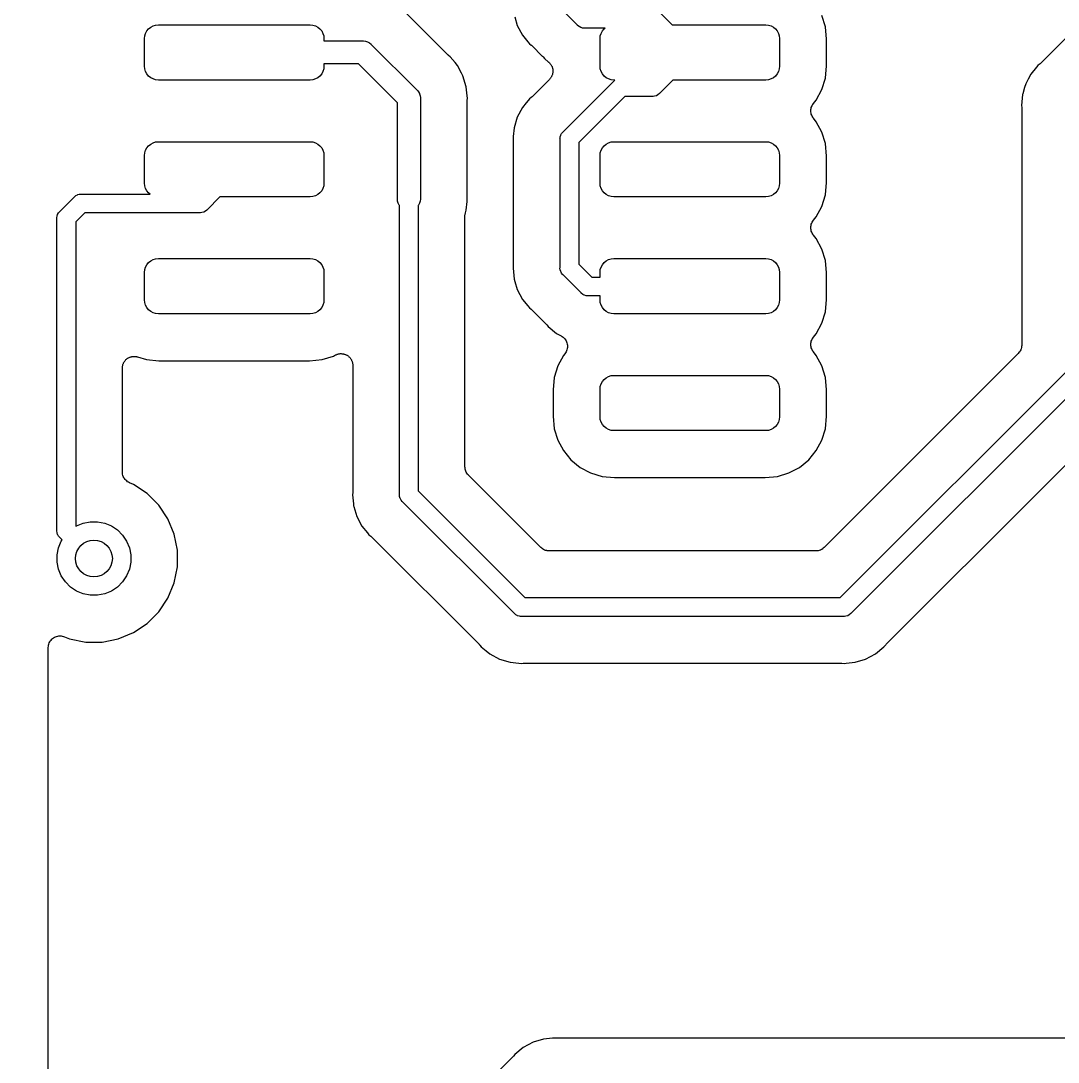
# Model space of a CAD drawing. Extents: x 1.79 to 9.66, y -5.89 to -1.5.
# Drawn here: x 5.764 to 6.2078, y -3.5502 to -3.1046 of the extents above; entities that cross this region are included whole.
import ezdxf

# ---------------------------------------------------------------- set-up
doc = ezdxf.new("R2010")
doc.units = 0
doc.header["$MEASUREMENT"] = 0
doc.layers.add('BLACK', color=7, linetype='CONTINUOUS')

msp = doc.modelspace()

# ---------------------------------------------------------------- linework, layer by layer
at = {"layer": 'BLACK', "linetype": 'CONTINUOUS'}
for p, q in [((6.27222, -3.05084), (6.20024, -3.12282)), ((6.0021, -3.10639), (5.99599, -3.10029)), ((6.03731, -3.10102), (6.0426, -3.1063)), ((5.94658, -3.11902), (5.92909, -3.10153)), ((5.97528, -3.10286), (5.9764, -3.10655)), ((6.10818, -3.10713), (6.1067, -3.10225)), ((5.81704, -3.11105), (5.81738, -3.10994)), ((5.81738, -3.10994), (5.81792, -3.10892)), ((5.81792, -3.10892), (5.81866, -3.10803)), ((5.81866, -3.10803), (5.81955, -3.10729)), ((5.81955, -3.10729), (5.82057, -3.10675)), ((5.82057, -3.10675), (5.82168, -3.10641)), ((5.82168, -3.10641), (5.82283, -3.1063)), ((5.82283, -3.1063), (5.8878, -3.1063)), ((5.8878, -3.1063), (5.88895, -3.10641)), ((5.88895, -3.10641), (5.89006, -3.10675)), ((5.89006, -3.10675), (5.89108, -3.10729)), ((5.89108, -3.10729), (5.89197, -3.10803)), ((5.89197, -3.10803), (5.89271, -3.10892)), ((5.89271, -3.10892), (5.89325, -3.10994)), ((5.89325, -3.10994), (5.89359, -3.11105)), ((5.9764, -3.10655), (5.97863, -3.11072)), ((6.00222, -3.10655), (6.0021, -3.10639)), ((6.00283, -3.10705), (6.00222, -3.10655)), ((6.00353, -3.10742), (6.00283, -3.10705)), ((6.00402, -3.10757), (6.00353, -3.10742)), ((6.00428, -3.10765), (6.00402, -3.10757)), ((6.00436, -3.10766), (6.00428, -3.10765)), ((6.00487, -3.10771), (6.00436, -3.10766)), ((6.00507, -3.10772), (6.00487, -3.10771)), ((6.00487, -3.10771), (6.00487, -3.10771)), ((6.00526, -3.10771), (6.00507, -3.10772)), ((6.01394, -3.10771), (6.00526, -3.10771)), ((6.01192, -3.11105), (6.01226, -3.10994)), ((6.01226, -3.10994), (6.01281, -3.10892)), ((6.01281, -3.10892), (6.01354, -3.10803)), ((6.01354, -3.10803), (6.01394, -3.10771)), ((6.0426, -3.1063), (6.08268, -3.1063)), ((6.08268, -3.1063), (6.08383, -3.10641)), ((6.08383, -3.10641), (6.08494, -3.10675)), ((6.08494, -3.10675), (6.08596, -3.10729)), ((6.08596, -3.10729), (6.08685, -3.10803)), ((6.08685, -3.10803), (6.08759, -3.10892)), ((6.08759, -3.10892), (6.08813, -3.10994)), ((6.08813, -3.10994), (6.08847, -3.11105)), ((6.1087, -3.11245), (6.10818, -3.10713)), ((5.81693, -3.1122), (5.81704, -3.11105)), ((5.81693, -3.12402), (5.81693, -3.1122)), ((5.89359, -3.11105), (5.8937, -3.1122)), ((5.8937, -3.1122), (5.8937, -3.11319)), ((5.8937, -3.11319), (5.91019, -3.11319)), ((5.91019, -3.11319), (5.91043, -3.11317)), ((5.91043, -3.11317), (5.91067, -3.11319)), ((5.91067, -3.11319), (5.91067, -3.11319)), ((5.91067, -3.11319), (5.9114, -3.11326)), ((5.9114, -3.11326), (5.91233, -3.11354)), ((5.91233, -3.11354), (5.91318, -3.114)), ((5.91318, -3.114), (5.91393, -3.11461)), ((5.97863, -3.11072), (5.98096, -3.11356)), ((5.98096, -3.11356), (5.98096, -3.11356)), ((5.98096, -3.11356), (5.98163, -3.11437)), ((5.98163, -3.11437), (5.98235, -3.11497)), ((6.01181, -3.1122), (6.01192, -3.11105)), ((6.01181, -3.12402), (6.01181, -3.1122)), ((6.08847, -3.11105), (6.08858, -3.1122)), ((6.08858, -3.1122), (6.08858, -3.12402)), ((6.1087, -3.12377), (6.1087, -3.11245)), ((5.91393, -3.11461), (5.91408, -3.1148)), ((5.91408, -3.1148), (5.93331, -3.13403)), ((5.94675, -3.11915), (5.94658, -3.11902)), ((5.98235, -3.11497), (5.98241, -3.11501)), ((5.98241, -3.11501), (5.98255, -3.11516)), ((5.98255, -3.11516), (5.98272, -3.1153)), ((5.98272, -3.1153), (5.98709, -3.11967)), ((5.90839, -3.12303), (5.8937, -3.12303)), ((5.8937, -3.12303), (5.8937, -3.12402)), ((5.92508, -3.13972), (5.90839, -3.12303)), ((5.94689, -3.1193), (5.94675, -3.11915)), ((5.94695, -3.11935), (5.94689, -3.1193)), ((5.94771, -3.11997), (5.94695, -3.11935)), ((5.94976, -3.12247), (5.94771, -3.11997)), ((5.95082, -3.12376), (5.94976, -3.12247)), ((5.94976, -3.12247), (5.94976, -3.12247)), ((5.98709, -3.11967), (5.98714, -3.11972)), ((5.98714, -3.11972), (5.98727, -3.11988)), ((5.98727, -3.11988), (5.98742, -3.12003)), ((5.98742, -3.12003), (5.98801, -3.12076)), ((5.98801, -3.12076), (5.98979, -3.12222)), ((5.98979, -3.12222), (5.98984, -3.12226)), ((5.98984, -3.12226), (5.99, -3.12242)), ((5.99, -3.12242), (5.99018, -3.12257)), ((5.99018, -3.12257), (5.99034, -3.12277)), ((5.99034, -3.12277), (5.99052, -3.12296)), ((5.99052, -3.12296), (5.99065, -3.12315)), ((5.99065, -3.12315), (5.99079, -3.12333)), ((5.99079, -3.12333), (5.99091, -3.12356)), ((6.19987, -3.12315), (6.19915, -3.12375)), ((6.20002, -3.123), (6.19987, -3.12315)), ((6.20019, -3.12287), (6.20002, -3.123)), ((6.20024, -3.12282), (6.20019, -3.12287)), ((5.81704, -3.12517), (5.81693, -3.12402)), ((5.81738, -3.12628), (5.81704, -3.12517)), ((5.81792, -3.1273), (5.81738, -3.12628)), ((5.81866, -3.12819), (5.81792, -3.1273)), ((5.89271, -3.1273), (5.89197, -3.12819)), ((5.89325, -3.12628), (5.89271, -3.1273)), ((5.89359, -3.12517), (5.89325, -3.12628)), ((5.8937, -3.12402), (5.89359, -3.12517)), ((5.95253, -3.12697), (5.95082, -3.12376)), ((5.95314, -3.12809), (5.95253, -3.12697)), ((5.95253, -3.12697), (5.95253, -3.12697)), ((5.99091, -3.12356), (5.99106, -3.12378)), ((5.99106, -3.12378), (5.99114, -3.12399)), ((5.99114, -3.12399), (5.99125, -3.12419)), ((5.9913, -3.12778), (5.99123, -3.128)), ((5.99125, -3.12419), (5.99132, -3.12444)), ((5.99139, -3.12757), (5.9913, -3.12778)), ((5.99132, -3.12444), (5.99142, -3.12468)), ((5.99144, -3.12732), (5.99139, -3.12757)), ((5.99142, -3.12468), (5.99146, -3.12491)), ((5.99152, -3.12707), (5.99144, -3.12732)), ((5.99146, -3.12491), (5.99153, -3.12513)), ((5.99154, -3.12684), (5.99152, -3.12707)), ((5.99153, -3.12513), (5.99155, -3.12539)), ((5.99159, -3.12662), (5.99154, -3.12684)), ((5.99155, -3.12539), (5.9916, -3.12564)), ((5.99162, -3.1261), (5.99159, -3.12636)), ((5.99159, -3.12636), (5.99159, -3.12662)), ((5.9916, -3.12564), (5.9916, -3.12587)), ((5.9916, -3.12587), (5.99162, -3.1261)), ((6.01192, -3.12517), (6.01181, -3.12402)), ((6.01226, -3.12628), (6.01192, -3.12517)), ((6.01281, -3.1273), (6.01226, -3.12628)), ((6.01354, -3.12819), (6.01281, -3.1273)), ((6.08759, -3.1273), (6.08685, -3.12819)), ((6.08813, -3.12628), (6.08759, -3.1273)), ((6.08847, -3.12517), (6.08813, -3.12628)), ((6.08858, -3.12402), (6.08847, -3.12517)), ((6.10818, -3.12909), (6.1087, -3.12377)), ((6.19615, -3.1274), (6.19499, -3.12957)), ((6.19855, -3.12447), (6.19615, -3.1274)), ((6.19915, -3.12375), (6.19855, -3.12447)), ((6.19855, -3.12447), (6.19855, -3.12447)), ((5.81955, -3.12893), (5.81866, -3.12819)), ((5.82057, -3.12947), (5.81955, -3.12893)), ((5.82168, -3.12981), (5.82057, -3.12947)), ((5.82283, -3.12992), (5.82168, -3.12981)), ((5.8878, -3.12992), (5.82283, -3.12992)), ((5.88895, -3.12981), (5.8878, -3.12992)), ((5.89006, -3.12947), (5.88895, -3.12981)), ((5.89108, -3.12893), (5.89006, -3.12947)), ((5.89197, -3.12819), (5.89108, -3.12893)), ((5.95456, -3.13279), (5.95314, -3.12809)), ((5.99015, -3.12962), (5.98272, -3.13705)), ((5.9903, -3.12944), (5.99015, -3.12962)), ((5.99046, -3.12928), (5.9903, -3.12944)), ((5.99061, -3.12906), (5.99046, -3.12928)), ((5.99077, -3.12886), (5.99061, -3.12906)), ((5.99088, -3.12866), (5.99077, -3.12886)), ((5.99101, -3.12847), (5.99088, -3.12866)), ((5.99111, -3.12823), (5.99101, -3.12847)), ((5.99123, -3.128), (5.99111, -3.12823)), ((5.99599, -3.15206), (6.01785, -3.13021)), ((6.01444, -3.12893), (6.01354, -3.12819)), ((6.01546, -3.12947), (6.01444, -3.12893)), ((6.01656, -3.12981), (6.01546, -3.12947)), ((6.01772, -3.12992), (6.01656, -3.12981)), ((6.01813, -3.12992), (6.01772, -3.12992)), ((6.01785, -3.13021), (6.01797, -3.13005)), ((6.01797, -3.13005), (6.01813, -3.12992)), ((6.04298, -3.12992), (6.03731, -3.13558)), ((6.08268, -3.12992), (6.04298, -3.12992)), ((6.08383, -3.12981), (6.08268, -3.12992)), ((6.08494, -3.12947), (6.08383, -3.12981)), ((6.08596, -3.12893), (6.08494, -3.12947)), ((6.08685, -3.12819), (6.08596, -3.12893)), ((6.1067, -3.13397), (6.10818, -3.12909)), ((6.19392, -3.13157), (6.19345, -3.13311)), ((6.19499, -3.12957), (6.19392, -3.13157)), ((5.93331, -3.13403), (5.9335, -3.13418)), ((5.9335, -3.13418), (5.93365, -3.13437)), ((5.93365, -3.13437), (5.93365, -3.13437)), ((5.93365, -3.13437), (5.93411, -3.13493)), ((5.93411, -3.13493), (5.93453, -3.13572)), ((5.93453, -3.13572), (5.93457, -3.13578)), ((5.93457, -3.13578), (5.93485, -3.13671)), ((5.93485, -3.13671), (5.93492, -3.13744)), ((5.95494, -3.13669), (5.95456, -3.13279)), ((5.95495, -3.1367), (5.95494, -3.13669)), ((5.95504, -3.13768), (5.95495, -3.1367)), ((6.03513, -3.13684), (6.03454, -3.13689)), ((6.03588, -3.13661), (6.03513, -3.13684)), ((6.03658, -3.13624), (6.03588, -3.13661)), ((6.03719, -3.13574), (6.03658, -3.13624)), ((6.03731, -3.13558), (6.03719, -3.13574)), ((6.1043, -3.13846), (6.1067, -3.13397)), ((6.19255, -3.1361), (6.19208, -3.1408)), ((6.19261, -3.13588), (6.19255, -3.1361)), ((6.19345, -3.13311), (6.19261, -3.13588)), ((6.19261, -3.13588), (6.19261, -3.13588)), ((6.19345, -3.13311), (6.19345, -3.13311)), ((5.92508, -3.18095), (5.92508, -3.13972)), ((5.93492, -3.13744), (5.93492, -3.13744)), ((5.93492, -3.13744), (5.93494, -3.13768)), ((5.93494, -3.13768), (5.93492, -3.13792)), ((5.93492, -3.13792), (5.93492, -3.18095)), ((5.95492, -3.13908), (5.95495, -3.13887)), ((5.95492, -3.13915), (5.95492, -3.13908)), ((5.95492, -3.18193), (5.95492, -3.13915)), ((5.95495, -3.13866), (5.95504, -3.13768)), ((5.95495, -3.13887), (5.95495, -3.13866)), ((5.98024, -3.13967), (5.97863, -3.14163)), ((5.98103, -3.1387), (5.98024, -3.13967)), ((5.98024, -3.13967), (5.98024, -3.13967)), ((5.98163, -3.13798), (5.98103, -3.1387)), ((5.98235, -3.13738), (5.98163, -3.13798)), ((5.9825, -3.13723), (5.98235, -3.13738)), ((5.98267, -3.1371), (5.9825, -3.13723)), ((5.98272, -3.13705), (5.98267, -3.1371)), ((6.02247, -3.13689), (6.00268, -3.15669)), ((6.03415, -3.13689), (6.02247, -3.13689)), ((6.03435, -3.13691), (6.03415, -3.13689)), ((6.03454, -3.13689), (6.03435, -3.13691)), ((6.03454, -3.13689), (6.03454, -3.13689)), ((6.10218, -3.14161), (6.10236, -3.14118)), ((6.10236, -3.14118), (6.10254, -3.14075)), ((6.10254, -3.14075), (6.10255, -3.14073)), ((6.10255, -3.14073), (6.10256, -3.14071)), ((6.10256, -3.14071), (6.10282, -3.14033)), ((6.10282, -3.14033), (6.10309, -3.13994)), ((6.10309, -3.13994), (6.1043, -3.13846)), ((6.19208, -3.1408), (6.19218, -3.14173)), ((5.97863, -3.14163), (5.9764, -3.1458)), ((6.10197, -3.14308), (6.10198, -3.14261)), ((6.10197, -3.14354), (6.10197, -3.14308)), ((6.10197, -3.14356), (6.10197, -3.14354)), ((6.10197, -3.14358), (6.10197, -3.14356)), ((6.10206, -3.14404), (6.10197, -3.14358)), ((6.10198, -3.14257), (6.10208, -3.14211)), ((6.10198, -3.14259), (6.10198, -3.14257)), ((6.10198, -3.14261), (6.10198, -3.14259)), ((6.10215, -3.1445), (6.10206, -3.14404)), ((6.10208, -3.14211), (6.10217, -3.14165)), ((6.10216, -3.14452), (6.10215, -3.1445)), ((6.10216, -3.14454), (6.10216, -3.14452)), ((6.10234, -3.14497), (6.10216, -3.14454)), ((6.10217, -3.14165), (6.10218, -3.14163)), ((6.10218, -3.14163), (6.10218, -3.14161)), ((6.10251, -3.14541), (6.10234, -3.14497)), ((6.10252, -3.14543), (6.10251, -3.14541)), ((6.10253, -3.14544), (6.10252, -3.14543)), ((6.10279, -3.14583), (6.10253, -3.14544)), ((6.19218, -3.14173), (6.19218, -3.1418)), ((6.19218, -3.1418), (6.19218, -3.14202)), ((6.19218, -3.14202), (6.1922, -3.14222)), ((6.1922, -3.14222), (6.1922, -3.24339)), ((5.9764, -3.1458), (5.97503, -3.15033)), ((6.10304, -3.14623), (6.10279, -3.14583)), ((6.10307, -3.14626), (6.10304, -3.14623)), ((6.10309, -3.14628), (6.10307, -3.14626)), ((6.10307, -3.14626), (6.10307, -3.14626)), ((6.10307, -3.14626), (6.10307, -3.14626)), ((6.1043, -3.14776), (6.10309, -3.14628)), ((6.1067, -3.15225), (6.1043, -3.14776)), ((5.97466, -3.1541), (5.97456, -3.15503)), ((5.97503, -3.15033), (5.97466, -3.1541)), ((5.99468, -3.15483), (5.99474, -3.15425)), ((5.99474, -3.15425), (5.99475, -3.15421)), ((5.99475, -3.15421), (5.99497, -3.15349)), ((5.99497, -3.15349), (5.99502, -3.15339)), ((5.99502, -3.15339), (5.99534, -3.1528)), ((5.99534, -3.1528), (5.99584, -3.15219)), ((5.99584, -3.15219), (5.99599, -3.15206)), ((6.10818, -3.15713), (6.1067, -3.15225)), ((5.81738, -3.15994), (5.81792, -3.15892)), ((5.81792, -3.15892), (5.81866, -3.15803)), ((5.81866, -3.15803), (5.81955, -3.15729)), ((5.81955, -3.15729), (5.82057, -3.15675)), ((5.82057, -3.15675), (5.82168, -3.15641)), ((5.82168, -3.15641), (5.82283, -3.1563)), ((5.82283, -3.1563), (5.8878, -3.1563)), ((5.8878, -3.1563), (5.88895, -3.15641)), ((5.88895, -3.15641), (5.89006, -3.15675)), ((5.89006, -3.15675), (5.89108, -3.15729)), ((5.89108, -3.15729), (5.89197, -3.15803)), ((5.89197, -3.15803), (5.89271, -3.15892)), ((5.89271, -3.15892), (5.89325, -3.15994)), ((5.97456, -3.15503), (5.97466, -3.15596)), ((5.97466, -3.15596), (5.97466, -3.15603)), ((5.97466, -3.15603), (5.97466, -3.15624)), ((5.97466, -3.15624), (5.97468, -3.15645)), ((5.97468, -3.15645), (5.97468, -3.20894)), ((5.99466, -3.15503), (5.99468, -3.15483)), ((5.99468, -3.15523), (5.99466, -3.15503)), ((5.99468, -3.15483), (5.99468, -3.15483)), ((5.99468, -3.21017), (5.99468, -3.15523)), ((6.00268, -3.15669), (6.00268, -3.20871)), ((6.01226, -3.15994), (6.01281, -3.15892)), ((6.01281, -3.15892), (6.01354, -3.15803)), ((6.01354, -3.15803), (6.01444, -3.15729)), ((6.01444, -3.15729), (6.01546, -3.15675)), ((6.01546, -3.15675), (6.01656, -3.15641)), ((6.01656, -3.15641), (6.01772, -3.1563)), ((6.01772, -3.1563), (6.08268, -3.1563)), ((6.08268, -3.1563), (6.08383, -3.15641)), ((6.08383, -3.15641), (6.08494, -3.15675)), ((6.08494, -3.15675), (6.08596, -3.15729)), ((6.08596, -3.15729), (6.08685, -3.15803)), ((6.08685, -3.15803), (6.08759, -3.15892)), ((6.08759, -3.15892), (6.08813, -3.15994)), ((6.1087, -3.16245), (6.10818, -3.15713)), ((5.81693, -3.1622), (5.81704, -3.16105)), ((5.81693, -3.17402), (5.81693, -3.1622)), ((5.81704, -3.16105), (5.81738, -3.15994)), ((5.89325, -3.15994), (5.89359, -3.16105)), ((5.89359, -3.16105), (5.8937, -3.1622)), ((5.8937, -3.1622), (5.8937, -3.17402)), ((6.01181, -3.1622), (6.01192, -3.16105)), ((6.01181, -3.17402), (6.01181, -3.1622)), ((6.01192, -3.16105), (6.01226, -3.15994)), ((6.08813, -3.15994), (6.08847, -3.16105)), ((6.08847, -3.16105), (6.08858, -3.1622)), ((6.08858, -3.1622), (6.08858, -3.17402)), ((6.1087, -3.17377), (6.1087, -3.16245)), ((5.81704, -3.17517), (5.81693, -3.17402)), ((5.81738, -3.17628), (5.81704, -3.17517)), ((5.81792, -3.1773), (5.81738, -3.17628)), ((5.89325, -3.17628), (5.89271, -3.1773)), ((5.89359, -3.17517), (5.89325, -3.17628)), ((5.8937, -3.17402), (5.89359, -3.17517)), ((6.01192, -3.17517), (6.01181, -3.17402)), ((6.01226, -3.17628), (6.01192, -3.17517)), ((6.01281, -3.1773), (6.01226, -3.17628)), ((6.08813, -3.17628), (6.08759, -3.1773)), ((6.08847, -3.17517), (6.08813, -3.17628)), ((6.08858, -3.17402), (6.08847, -3.17517)), ((6.10818, -3.17909), (6.1087, -3.17377)), ((5.78078, -3.18601), (5.78677, -3.18002)), ((5.78677, -3.18002), (5.78689, -3.17986)), ((5.78689, -3.17986), (5.7875, -3.17936)), ((5.7875, -3.17936), (5.7882, -3.17899)), ((5.7882, -3.17899), (5.78841, -3.17893)), ((5.78841, -3.17893), (5.78895, -3.17876)), ((5.78895, -3.17876), (5.78903, -3.17876)), ((5.78903, -3.17876), (5.78954, -3.17871)), ((5.78954, -3.17871), (5.78974, -3.17869)), ((5.78954, -3.17871), (5.78954, -3.17871)), ((5.78974, -3.17869), (5.78993, -3.17871)), ((5.78993, -3.17871), (5.81928, -3.17871)), ((5.81866, -3.17819), (5.81792, -3.1773)), ((5.81928, -3.17871), (5.81866, -3.17819)), ((5.84916, -3.17992), (5.84369, -3.18539)), ((5.8878, -3.17992), (5.84916, -3.17992)), ((5.88895, -3.17981), (5.8878, -3.17992)), ((5.89006, -3.17947), (5.88895, -3.17981)), ((5.89108, -3.17893), (5.89006, -3.17947)), ((5.89197, -3.17819), (5.89108, -3.17893)), ((5.89271, -3.1773), (5.89197, -3.17819)), ((5.92515, -3.18168), (5.92508, -3.18095)), ((5.93492, -3.18095), (5.93485, -3.18168)), ((6.01354, -3.17819), (6.01281, -3.1773)), ((6.01444, -3.17893), (6.01354, -3.17819)), ((6.01546, -3.17947), (6.01444, -3.17893)), ((6.01656, -3.17981), (6.01546, -3.17947)), ((6.01772, -3.17992), (6.01656, -3.17981)), ((6.08268, -3.17992), (6.01772, -3.17992)), ((6.08383, -3.17981), (6.08268, -3.17992)), ((6.08494, -3.17947), (6.08383, -3.17981)), ((6.08596, -3.17893), (6.08494, -3.17947)), ((6.08685, -3.17819), (6.08596, -3.17893)), ((6.08759, -3.1773), (6.08685, -3.17819)), ((6.1067, -3.18397), (6.10818, -3.17909)), ((5.84356, -3.18555), (5.84295, -3.18605)), ((5.84369, -3.18539), (5.84356, -3.18555)), ((5.92543, -3.1826), (5.92515, -3.18168)), ((5.92589, -3.18346), (5.92543, -3.1826)), ((5.926, -3.18359), (5.92589, -3.18346)), ((5.926, -3.3072), (5.926, -3.18359)), ((5.93411, -3.18346), (5.934, -3.18359)), ((5.934, -3.18359), (5.934, -3.30574)), ((5.93457, -3.1826), (5.93411, -3.18346)), ((5.93485, -3.18168), (5.93457, -3.1826)), ((5.95422, -3.18673), (5.95456, -3.1856)), ((5.95456, -3.1856), (5.95492, -3.18193)), ((6.1043, -3.18846), (6.1067, -3.18397)), ((5.77945, -3.18898), (5.77946, -3.18878)), ((5.77946, -3.18917), (5.77945, -3.18898)), ((5.77946, -3.18878), (5.77952, -3.18819)), ((5.77946, -3.18878), (5.77946, -3.18878)), ((5.77946, -3.32264), (5.77946, -3.18917)), ((5.77952, -3.18819), (5.77975, -3.18744)), ((5.77952, -3.18819), (5.77952, -3.18819)), ((5.77975, -3.18744), (5.78012, -3.18674)), ((5.77975, -3.18744), (5.77975, -3.18744)), ((5.78012, -3.18674), (5.78062, -3.18613)), ((5.78062, -3.18613), (5.78078, -3.18601)), ((5.79139, -3.18671), (5.78746, -3.19063)), ((5.84052, -3.18671), (5.79139, -3.18671)), ((5.84072, -3.18672), (5.84052, -3.18671)), ((5.84092, -3.18671), (5.84072, -3.18672)), ((5.8415, -3.18665), (5.84092, -3.18671)), ((5.84092, -3.18671), (5.84092, -3.18671)), ((5.84226, -3.18642), (5.8415, -3.18665)), ((5.84295, -3.18605), (5.84226, -3.18642)), ((5.954, -3.18812), (5.95402, -3.1879)), ((5.954, -3.18819), (5.954, -3.18812)), ((5.954, -3.29539), (5.954, -3.18819)), ((5.95402, -3.18769), (5.95408, -3.18742)), ((5.95402, -3.1879), (5.95402, -3.18769)), ((5.95408, -3.18742), (5.95411, -3.18715)), ((5.95411, -3.18715), (5.95417, -3.18694)), ((5.95417, -3.18694), (5.95422, -3.18673)), ((6.10256, -3.19071), (6.10282, -3.19033)), ((6.10282, -3.19033), (6.10309, -3.18994)), ((6.10309, -3.18994), (6.1043, -3.18846)), ((5.78746, -3.19063), (5.78746, -3.32092)), ((6.10197, -3.19308), (6.10198, -3.19261)), ((6.10197, -3.19354), (6.10197, -3.19308)), ((6.10197, -3.19356), (6.10197, -3.19354)), ((6.10197, -3.19358), (6.10197, -3.19356)), ((6.10206, -3.19404), (6.10197, -3.19358)), ((6.10198, -3.19257), (6.10208, -3.19211)), ((6.10198, -3.19259), (6.10198, -3.19257)), ((6.10198, -3.19261), (6.10198, -3.19259)), ((6.10215, -3.1945), (6.10206, -3.19404)), ((6.10208, -3.19211), (6.10217, -3.19165)), ((6.10216, -3.19452), (6.10215, -3.1945)), ((6.10216, -3.19454), (6.10216, -3.19452)), ((6.10234, -3.19497), (6.10216, -3.19454)), ((6.10217, -3.19165), (6.10218, -3.19163)), ((6.10218, -3.19161), (6.10236, -3.19118)), ((6.10218, -3.19163), (6.10218, -3.19161)), ((6.10236, -3.19118), (6.10254, -3.19075)), ((6.10254, -3.19075), (6.10255, -3.19073)), ((6.10255, -3.19073), (6.10256, -3.19071)), ((6.10251, -3.19541), (6.10234, -3.19497)), ((6.10252, -3.19543), (6.10251, -3.19541)), ((6.10253, -3.19544), (6.10252, -3.19543)), ((6.10279, -3.19583), (6.10253, -3.19544)), ((6.10304, -3.19623), (6.10279, -3.19583)), ((6.10307, -3.19626), (6.10304, -3.19623)), ((6.10309, -3.19628), (6.10307, -3.19626)), ((6.10307, -3.19626), (6.10307, -3.19626)), ((6.10307, -3.19626), (6.10307, -3.19626)), ((6.1043, -3.19776), (6.10309, -3.19628)), ((6.1067, -3.20225), (6.1043, -3.19776)), ((6.10818, -3.20713), (6.1067, -3.20225)), ((5.81792, -3.20892), (5.81866, -3.20803)), ((5.81866, -3.20803), (5.81955, -3.20729)), ((5.81955, -3.20729), (5.82057, -3.20675)), ((5.82057, -3.20675), (5.82168, -3.20641)), ((5.82168, -3.20641), (5.82283, -3.2063)), ((5.82283, -3.2063), (5.8878, -3.2063)), ((5.8878, -3.2063), (5.88895, -3.20641)), ((5.88895, -3.20641), (5.89006, -3.20675)), ((5.89006, -3.20675), (5.89108, -3.20729)), ((5.89108, -3.20729), (5.89197, -3.20803)), ((5.89197, -3.20803), (5.89271, -3.20892)), ((6.01281, -3.20892), (6.01354, -3.20803)), ((6.01354, -3.20803), (6.01444, -3.20729)), ((6.01444, -3.20729), (6.01546, -3.20675)), ((6.01546, -3.20675), (6.01656, -3.20641)), ((6.01656, -3.20641), (6.01772, -3.2063)), ((6.01772, -3.2063), (6.08268, -3.2063)), ((6.08268, -3.2063), (6.08383, -3.20641)), ((6.08383, -3.20641), (6.08494, -3.20675)), ((6.08494, -3.20675), (6.08596, -3.20729)), ((6.08596, -3.20729), (6.08685, -3.20803)), ((6.08685, -3.20803), (6.08759, -3.20892)), ((6.1087, -3.21245), (6.10818, -3.20713)), ((5.81693, -3.2122), (5.81704, -3.21105)), ((5.81693, -3.22402), (5.81693, -3.2122)), ((5.81704, -3.21105), (5.81738, -3.20994)), ((5.81738, -3.20994), (5.81792, -3.20892)), ((5.89271, -3.20892), (5.89325, -3.20994)), ((5.89325, -3.20994), (5.89359, -3.21105)), ((5.89359, -3.21105), (5.8937, -3.2122)), ((5.8937, -3.2122), (5.8937, -3.22402)), ((5.97466, -3.20943), (5.97456, -3.21036)), ((5.97456, -3.21036), (5.97488, -3.21361)), ((5.97468, -3.20901), (5.97466, -3.20922)), ((5.97466, -3.20922), (5.97466, -3.20943)), ((5.97468, -3.20894), (5.97468, -3.20901)), ((5.99466, -3.21036), (5.99468, -3.21017)), ((5.99474, -3.21115), (5.99466, -3.21036)), ((5.99497, -3.2119), (5.99474, -3.21115)), ((5.99512, -3.21219), (5.99497, -3.2119)), ((5.99534, -3.2126), (5.99512, -3.21219)), ((5.99584, -3.2132), (5.99534, -3.2126)), ((6.00268, -3.20871), (6.00827, -3.2143)), ((6.01181, -3.2122), (6.01192, -3.21105)), ((6.01181, -3.2143), (6.01181, -3.2122)), ((6.01192, -3.21105), (6.01226, -3.20994)), ((6.01226, -3.20994), (6.01281, -3.20892)), ((6.08759, -3.20892), (6.08813, -3.20994)), ((6.08813, -3.20994), (6.08847, -3.21105)), ((6.08847, -3.21105), (6.08858, -3.2122)), ((6.08858, -3.2122), (6.08858, -3.22402)), ((6.1087, -3.22377), (6.1087, -3.21245)), ((5.97488, -3.21361), (5.97488, -3.21361)), ((5.97488, -3.21361), (5.97503, -3.21507)), ((5.97503, -3.21507), (5.97534, -3.21611)), ((5.97534, -3.21611), (5.9764, -3.21959)), ((5.99599, -3.21333), (5.99584, -3.2132)), ((6.00365, -3.22099), (5.99599, -3.21333)), ((6.00827, -3.2143), (6.01181, -3.2143)), ((5.9764, -3.21959), (5.97863, -3.22376)), ((6.00378, -3.22114), (6.00365, -3.22099)), ((6.00439, -3.22164), (6.00378, -3.22114)), ((5.81704, -3.22517), (5.81693, -3.22402)), ((5.81738, -3.22628), (5.81704, -3.22517)), ((5.89359, -3.22517), (5.89325, -3.22628)), ((5.8937, -3.22402), (5.89359, -3.22517)), ((5.97863, -3.22376), (5.98085, -3.22646)), ((6.00498, -3.22196), (6.00439, -3.22164)), ((6.00508, -3.22201), (6.00498, -3.22196)), ((6.00583, -3.22224), (6.00508, -3.22201)), ((6.00623, -3.22228), (6.00583, -3.22224)), ((6.00642, -3.2223), (6.00623, -3.22228)), ((6.00662, -3.22232), (6.00642, -3.2223)), ((6.00642, -3.2223), (6.00642, -3.2223)), ((6.00681, -3.2223), (6.00662, -3.22232)), ((6.01181, -3.2223), (6.00681, -3.2223)), ((6.01181, -3.22402), (6.01181, -3.2223)), ((6.01192, -3.22517), (6.01181, -3.22402)), ((6.01226, -3.22628), (6.01192, -3.22517)), ((6.08847, -3.22517), (6.08813, -3.22628)), ((6.08858, -3.22402), (6.08847, -3.22517)), ((6.10818, -3.22909), (6.1087, -3.22377)), ((5.81792, -3.2273), (5.81738, -3.22628)), ((5.81866, -3.22819), (5.81792, -3.2273)), ((5.81955, -3.22893), (5.81866, -3.22819)), ((5.82057, -3.22947), (5.81955, -3.22893)), ((5.82168, -3.22981), (5.82057, -3.22947)), ((5.82283, -3.22992), (5.82168, -3.22981)), ((5.8878, -3.22992), (5.82283, -3.22992)), ((5.88895, -3.22981), (5.8878, -3.22992)), ((5.89006, -3.22947), (5.88895, -3.22981)), ((5.89108, -3.22893), (5.89006, -3.22947)), ((5.89197, -3.22819), (5.89108, -3.22893)), ((5.89271, -3.2273), (5.89197, -3.22819)), ((5.89325, -3.22628), (5.89271, -3.2273)), ((5.98085, -3.22646), (5.98085, -3.22646)), ((5.98085, -3.22646), (5.98163, -3.22742)), ((5.98163, -3.22742), (5.98235, -3.22801)), ((5.98235, -3.22801), (5.98241, -3.22806)), ((5.98241, -3.22806), (5.98255, -3.22821)), ((5.98255, -3.22821), (5.98272, -3.22834)), ((5.98272, -3.22834), (5.98864, -3.23426)), ((6.01281, -3.2273), (6.01226, -3.22628)), ((6.01354, -3.22819), (6.01281, -3.2273)), ((6.01444, -3.22893), (6.01354, -3.22819)), ((6.01546, -3.22947), (6.01444, -3.22893)), ((6.01656, -3.22981), (6.01546, -3.22947)), ((6.01772, -3.22992), (6.01656, -3.22981)), ((6.08268, -3.22992), (6.01772, -3.22992)), ((6.08383, -3.22981), (6.08268, -3.22992)), ((6.08494, -3.22947), (6.08383, -3.22981)), ((6.08596, -3.22893), (6.08494, -3.22947)), ((6.08685, -3.22819), (6.08596, -3.22893)), ((6.08759, -3.2273), (6.08685, -3.22819)), ((6.08813, -3.22628), (6.08759, -3.2273)), ((6.1067, -3.23397), (6.10818, -3.22909)), ((5.98864, -3.23426), (5.98869, -3.23431)), ((5.98869, -3.23431), (5.98882, -3.23448)), ((5.98882, -3.23448), (5.98897, -3.23463)), ((5.98897, -3.23463), (5.98957, -3.23535)), ((6.1043, -3.23846), (6.1067, -3.23397)), ((5.98957, -3.23535), (5.99322, -3.23835)), ((5.99322, -3.23835), (5.99521, -3.23942)), ((6.10309, -3.23994), (6.1043, -3.23846)), ((5.99521, -3.23942), (5.99525, -3.23944)), ((5.99525, -3.23944), (5.99525, -3.23944)), ((5.99525, -3.23944), (5.99525, -3.23944)), ((5.99525, -3.23944), (5.99527, -3.23945)), ((5.99527, -3.23945), (5.99566, -3.23972)), ((5.99566, -3.23972), (5.99605, -3.23998)), ((5.99605, -3.23998), (5.99607, -3.23999)), ((5.99607, -3.23999), (5.99608, -3.24)), ((5.99608, -3.24), (5.9964, -3.24034)), ((5.9964, -3.24034), (5.99674, -3.24068)), ((5.99674, -3.24068), (5.99675, -3.24069)), ((5.99675, -3.24069), (5.99676, -3.2407)), ((5.99676, -3.2407), (5.99701, -3.24109)), ((5.99701, -3.24109), (5.99728, -3.24149)), ((5.99728, -3.24149), (5.99728, -3.24151)), ((5.99728, -3.24151), (5.99729, -3.24152)), ((5.99729, -3.24152), (5.99747, -3.24195)), ((5.99747, -3.24195), (5.99765, -3.2424)), ((5.99765, -3.2424), (5.99765, -3.24241)), ((5.99765, -3.24241), (5.99765, -3.24243)), ((5.99765, -3.24243), (5.99774, -3.24289)), ((5.99774, -3.24289), (5.99783, -3.24335)), ((5.99783, -3.24335), (5.99783, -3.24337)), ((5.99783, -3.24337), (5.99784, -3.24338)), ((5.99784, -3.24338), (5.99783, -3.24385)), ((6.10197, -3.24308), (6.10198, -3.24261)), ((6.10197, -3.24354), (6.10197, -3.24308)), ((6.10197, -3.24356), (6.10197, -3.24354)), ((6.10197, -3.24358), (6.10197, -3.24356)), ((6.10206, -3.24404), (6.10197, -3.24358)), ((6.10198, -3.24257), (6.10208, -3.24211)), ((6.10198, -3.24259), (6.10198, -3.24257)), ((6.10198, -3.24261), (6.10198, -3.24259)), ((6.10208, -3.24211), (6.10217, -3.24165)), ((6.10217, -3.24165), (6.10218, -3.24163)), ((6.10218, -3.24161), (6.10236, -3.24118)), ((6.10218, -3.24163), (6.10218, -3.24161)), ((6.10236, -3.24118), (6.10254, -3.24075)), ((6.10254, -3.24075), (6.10255, -3.24073)), ((6.10255, -3.24073), (6.10256, -3.24071)), ((6.10256, -3.24071), (6.10282, -3.24033)), ((6.10282, -3.24033), (6.10309, -3.23994)), ((6.1922, -3.24346), (6.19215, -3.24392)), ((6.1922, -3.24339), (6.1922, -3.2434)), ((6.1922, -3.2434), (6.1922, -3.24341)), ((6.1922, -3.24341), (6.1922, -3.24341)), ((6.1922, -3.24341), (6.1922, -3.24346)), ((5.81128, -3.2483), (5.81153, -3.24823)), ((5.81153, -3.24823), (5.81176, -3.2482)), ((5.81176, -3.2482), (5.81198, -3.24816)), ((5.81198, -3.24816), (5.81224, -3.24816)), ((5.81224, -3.24816), (5.8125, -3.24814)), ((5.8125, -3.24814), (5.81273, -3.24816)), ((5.81273, -3.24816), (5.81296, -3.24816)), ((5.81296, -3.24816), (5.81321, -3.24821)), ((5.81321, -3.24821), (5.81347, -3.24824)), ((5.81347, -3.24824), (5.81369, -3.24831)), ((5.89287, -3.24952), (5.89775, -3.24804)), ((5.89775, -3.24804), (5.89864, -3.24756)), ((5.89864, -3.24756), (5.8987, -3.24753)), ((5.8987, -3.24753), (5.89892, -3.24744)), ((5.89892, -3.24744), (5.89913, -3.24733)), ((5.89913, -3.24733), (5.89937, -3.24726)), ((5.89937, -3.24726), (5.89961, -3.24717)), ((5.89961, -3.24717), (5.89984, -3.24712)), ((5.89984, -3.24712), (5.90006, -3.24706)), ((5.90006, -3.24706), (5.90032, -3.24703)), ((5.90032, -3.24703), (5.90057, -3.24699)), ((5.90057, -3.24699), (5.9008, -3.24699)), ((5.9008, -3.24699), (5.90103, -3.24697)), ((5.90103, -3.24697), (5.90129, -3.247)), ((5.90129, -3.247), (5.90155, -3.247)), ((5.90155, -3.247), (5.90177, -3.24705)), ((5.90177, -3.24705), (5.90201, -3.24707)), ((5.90201, -3.24707), (5.90225, -3.24715)), ((5.90225, -3.24715), (5.9025, -3.2472)), ((5.9025, -3.2472), (5.90272, -3.24729)), ((5.90272, -3.24729), (5.90294, -3.24736)), ((5.90294, -3.24736), (5.90316, -3.24748)), ((5.90316, -3.24748), (5.9034, -3.24758)), ((5.9034, -3.24758), (5.90359, -3.24771)), ((5.90359, -3.24771), (5.9038, -3.24782)), ((5.9038, -3.24782), (5.90399, -3.24799)), ((5.90399, -3.24799), (5.90421, -3.24813)), ((5.90421, -3.24813), (5.90437, -3.2483)), ((5.9961, -3.24776), (5.99369, -3.25225)), ((5.99672, -3.247), (5.9961, -3.24776)), ((5.99699, -3.2466), (5.99672, -3.247)), ((5.99725, -3.24621), (5.99699, -3.2466)), ((5.99726, -3.24619), (5.99725, -3.2462)), ((5.99725, -3.2462), (5.99725, -3.24621)), ((5.99745, -3.24575), (5.99726, -3.24619)), ((5.99763, -3.24532), (5.99745, -3.24575)), ((5.99764, -3.24529), (5.99763, -3.2453)), ((5.99763, -3.2453), (5.99763, -3.24532)), ((5.99773, -3.24482), (5.99764, -3.24529)), ((5.99783, -3.24436), (5.99773, -3.24482)), ((5.99783, -3.24385), (5.99783, -3.24433)), ((5.99783, -3.24433), (5.99783, -3.24434)), ((5.99783, -3.24434), (5.99783, -3.24436)), ((6.10215, -3.2445), (6.10206, -3.24404)), ((6.10216, -3.24452), (6.10215, -3.2445)), ((6.10216, -3.24454), (6.10216, -3.24452)), ((6.10234, -3.24497), (6.10216, -3.24454)), ((6.10251, -3.24541), (6.10234, -3.24497)), ((6.10252, -3.24543), (6.10251, -3.24541)), ((6.10253, -3.24544), (6.10252, -3.24543)), ((6.10279, -3.24583), (6.10253, -3.24544)), ((6.10304, -3.24623), (6.10279, -3.24583)), ((6.10307, -3.24626), (6.10304, -3.24623)), ((6.10309, -3.24628), (6.10307, -3.24626)), ((6.10307, -3.24626), (6.10307, -3.24626)), ((6.10307, -3.24626), (6.10307, -3.24626)), ((6.1043, -3.24776), (6.10309, -3.24628)), ((6.1067, -3.25225), (6.1043, -3.24776)), ((6.19074, -3.24692), (6.10772, -3.32994)), ((6.19103, -3.24657), (6.19074, -3.24692)), ((6.19133, -3.24621), (6.19103, -3.24657)), ((6.19134, -3.24619), (6.19133, -3.24621)), ((6.19135, -3.24617), (6.19134, -3.24619)), ((6.19157, -3.24576), (6.19135, -3.24617)), ((6.1918, -3.24536), (6.19157, -3.24576)), ((6.19182, -3.24531), (6.1918, -3.24533)), ((6.1918, -3.24533), (6.1918, -3.24536)), ((6.19195, -3.24487), (6.19182, -3.24531)), ((6.19209, -3.24443), (6.19195, -3.24487)), ((6.1921, -3.24438), (6.19209, -3.2444)), ((6.19209, -3.2444), (6.19209, -3.24443)), ((6.19215, -3.24392), (6.1921, -3.24438)), ((5.80749, -3.25261), (5.80754, -3.25235)), ((5.80749, -3.25284), (5.80749, -3.25261)), ((5.80754, -3.25235), (5.80757, -3.2521)), ((5.80757, -3.2521), (5.80764, -3.25188)), ((5.80764, -3.25188), (5.80769, -3.25165)), ((5.80769, -3.25165), (5.80779, -3.25141)), ((5.80779, -3.25141), (5.80787, -3.25117)), ((5.80787, -3.25117), (5.80798, -3.25096)), ((5.80798, -3.25096), (5.80807, -3.25075)), ((5.80807, -3.25075), (5.80821, -3.25054)), ((5.80821, -3.25054), (5.80834, -3.25031)), ((5.80834, -3.25031), (5.80849, -3.25014)), ((5.80849, -3.25014), (5.80862, -3.24994)), ((5.80862, -3.24994), (5.8088, -3.24976)), ((5.8088, -3.24976), (5.80897, -3.24956)), ((5.80897, -3.24956), (5.80915, -3.24942)), ((5.80915, -3.24942), (5.80931, -3.24926)), ((5.80931, -3.24926), (5.80953, -3.24911)), ((5.80953, -3.24911), (5.80973, -3.24895)), ((5.80973, -3.24895), (5.80993, -3.24885)), ((5.80993, -3.24885), (5.81012, -3.24872)), ((5.81012, -3.24872), (5.81036, -3.24862)), ((5.81036, -3.24862), (5.81059, -3.2485)), ((5.81059, -3.2485), (5.81081, -3.24844)), ((5.81081, -3.24844), (5.81103, -3.24835)), ((5.81103, -3.24835), (5.81128, -3.2483)), ((5.81369, -3.24831), (5.81392, -3.24835)), ((5.81392, -3.24835), (5.81776, -3.24952)), ((5.81776, -3.24952), (5.82308, -3.25004)), ((5.82308, -3.25004), (5.88755, -3.25004)), ((5.88755, -3.25004), (5.89287, -3.24952)), ((5.90437, -3.2483), (5.90455, -3.24845)), ((5.90455, -3.24845), (5.90471, -3.24864)), ((5.90471, -3.24864), (5.90489, -3.24883)), ((5.90489, -3.24883), (5.90502, -3.24902)), ((5.90502, -3.24902), (5.90516, -3.2492)), ((5.90516, -3.2492), (5.90529, -3.24943)), ((5.90529, -3.24943), (5.90543, -3.24964)), ((5.90543, -3.24964), (5.90551, -3.24986)), ((5.90551, -3.24986), (5.90562, -3.25006)), ((5.90562, -3.25006), (5.9057, -3.25031)), ((5.9057, -3.25031), (5.90579, -3.25055)), ((5.90579, -3.25055), (5.90584, -3.25078)), ((5.90584, -3.25078), (5.9059, -3.251)), ((5.9059, -3.251), (5.90593, -3.25125)), ((5.90593, -3.25125), (5.90598, -3.2515)), ((5.90598, -3.2515), (5.90598, -3.25174)), ((5.90598, -3.25174), (5.906, -3.25197)), ((5.906, -3.25197), (5.906, -3.30598)), ((5.99369, -3.25225), (5.99221, -3.25713)), ((6.10818, -3.25713), (6.1067, -3.25225)), ((5.80746, -3.25314), (5.80747, -3.25307)), ((5.80746, -3.29766), (5.80746, -3.25314)), ((5.80747, -3.25307), (5.80749, -3.25284)), ((5.99221, -3.25713), (5.99169, -3.26245)), ((6.01444, -3.25729), (6.01546, -3.25675)), ((6.01546, -3.25675), (6.01656, -3.25641)), ((6.01656, -3.25641), (6.01772, -3.2563)), ((6.01772, -3.2563), (6.08268, -3.2563)), ((6.08268, -3.2563), (6.08383, -3.25641)), ((6.08383, -3.25641), (6.08494, -3.25675)), ((6.08494, -3.25675), (6.08596, -3.25729)), ((6.1087, -3.26245), (6.10818, -3.25713)), ((6.11454, -3.3514), (6.2122, -3.25374)), ((6.01181, -3.2622), (6.01192, -3.26105)), ((6.01192, -3.26105), (6.01226, -3.25994)), ((6.01226, -3.25994), (6.01281, -3.25892)), ((6.01281, -3.25892), (6.01354, -3.25803)), ((6.01354, -3.25803), (6.01444, -3.25729)), ((6.08596, -3.25729), (6.08685, -3.25803)), ((6.08685, -3.25803), (6.08759, -3.25892)), ((6.08759, -3.25892), (6.08813, -3.25994)), ((6.08813, -3.25994), (6.08847, -3.26105)), ((6.08847, -3.26105), (6.08858, -3.2622)), ((6.21889, -3.25837), (6.11917, -3.35809)), ((5.99169, -3.26245), (5.99169, -3.27377)), ((6.01181, -3.27402), (6.01181, -3.2622)), ((6.08858, -3.2622), (6.08858, -3.27402)), ((6.1087, -3.27377), (6.1087, -3.26245)), ((5.99169, -3.27377), (5.99221, -3.27909)), ((6.01192, -3.27517), (6.01181, -3.27402)), ((6.08858, -3.27402), (6.08847, -3.27517)), ((6.10818, -3.27909), (6.1087, -3.27377)), ((6.20091, -3.30463), (6.23216, -3.27338)), ((5.99221, -3.27909), (5.99369, -3.28397)), ((6.01226, -3.27628), (6.01192, -3.27517)), ((6.01281, -3.2773), (6.01226, -3.27628)), ((6.01354, -3.27819), (6.01281, -3.2773)), ((6.01444, -3.27893), (6.01354, -3.27819)), ((6.01546, -3.27947), (6.01444, -3.27893)), ((6.08596, -3.27893), (6.08494, -3.27947)), ((6.08685, -3.27819), (6.08596, -3.27893)), ((6.08759, -3.2773), (6.08685, -3.27819)), ((6.08813, -3.27628), (6.08759, -3.2773)), ((6.08847, -3.27517), (6.08813, -3.27628)), ((6.1067, -3.28397), (6.10818, -3.27909)), ((6.01656, -3.27981), (6.01546, -3.27947)), ((6.01772, -3.27992), (6.01656, -3.27981)), ((6.08268, -3.27992), (6.01772, -3.27992)), ((6.08383, -3.27981), (6.08268, -3.27992)), ((6.08494, -3.27947), (6.08383, -3.27981)), ((5.99369, -3.28397), (5.9961, -3.28846)), ((6.1043, -3.28846), (6.1067, -3.28397)), ((5.9961, -3.28846), (5.99933, -3.2924)), ((5.99933, -3.2924), (6.00327, -3.29564)), ((6.09712, -3.29564), (6.10106, -3.2924)), ((6.10106, -3.2924), (6.1043, -3.28846)), ((5.95404, -3.29585), (5.954, -3.29539)), ((5.95409, -3.29631), (5.95404, -3.29585)), ((5.95409, -3.29633), (5.95409, -3.29631)), ((5.9541, -3.29636), (5.95409, -3.29633)), ((5.95423, -3.2968), (5.9541, -3.29636)), ((5.95436, -3.29724), (5.95423, -3.2968)), ((5.95437, -3.29727), (5.95436, -3.29724)), ((5.95438, -3.29729), (5.95437, -3.29727)), ((5.95459, -3.2977), (5.95438, -3.29729)), ((6.00327, -3.29564), (6.00777, -3.29804)), ((6.09263, -3.29804), (6.09712, -3.29564)), ((5.80751, -3.29812), (5.80746, -3.29766)), ((5.80755, -3.29859), (5.80751, -3.29812)), ((5.80756, -3.29861), (5.80755, -3.29859)), ((5.80756, -3.29863), (5.80756, -3.29861)), ((5.80769, -3.29908), (5.80756, -3.29863)), ((5.80783, -3.29953), (5.80769, -3.29908)), ((5.80784, -3.29954), (5.80783, -3.29953)), ((5.80784, -3.29957), (5.80784, -3.29954)), ((5.80806, -3.29998), (5.80784, -3.29957)), ((5.80828, -3.30039), (5.80806, -3.29998)), ((5.80829, -3.30041), (5.80828, -3.30039)), ((5.8083, -3.30043), (5.80829, -3.30041)), ((5.8086, -3.30079), (5.8083, -3.30043)), ((5.80889, -3.30115), (5.8086, -3.30079)), ((5.8089, -3.30117), (5.80889, -3.30115)), ((5.80892, -3.30118), (5.8089, -3.30117)), ((5.80928, -3.30148), (5.80892, -3.30118)), ((5.80963, -3.30178), (5.80928, -3.30148)), ((5.95481, -3.29811), (5.95459, -3.2977)), ((5.95482, -3.29813), (5.95481, -3.29811)), ((5.95484, -3.29815), (5.95482, -3.29813)), ((5.95513, -3.29851), (5.95484, -3.29815)), ((5.95542, -3.29887), (5.95513, -3.29851)), ((5.95545, -3.29891), (5.95542, -3.29887)), ((5.95546, -3.29892), (5.95545, -3.29891)), ((5.95545, -3.29891), (5.95545, -3.29891)), ((5.95545, -3.29891), (5.95545, -3.29891)), ((5.98648, -3.32994), (5.95546, -3.29892)), ((6.00777, -3.29804), (6.01264, -3.29952)), ((6.01264, -3.29952), (6.01796, -3.30004)), ((6.01796, -3.30004), (6.08243, -3.30004)), ((6.08243, -3.30004), (6.08775, -3.29952)), ((6.08775, -3.29952), (6.09263, -3.29804)), ((5.80965, -3.30179), (5.80963, -3.30178)), ((5.80967, -3.30181), (5.80965, -3.30179)), ((5.81008, -3.30203), (5.80967, -3.30181)), ((5.81049, -3.30225), (5.81008, -3.30203)), ((5.81053, -3.30227), (5.81049, -3.30225)), ((5.81055, -3.30228), (5.81053, -3.30227)), ((5.81053, -3.30227), (5.81053, -3.30227)), ((5.81053, -3.30227), (5.81053, -3.30227)), ((5.81221, -3.30297), (5.81055, -3.30228)), ((5.81806, -3.30688), (5.81221, -3.30297)), ((5.906, -3.30604), (5.90598, -3.30625)), ((5.906, -3.30598), (5.906, -3.30604)), ((5.934, -3.30574), (5.97966, -3.3514)), ((6.13418, -3.37136), (6.20091, -3.30463)), ((6.20091, -3.30463), (6.20091, -3.30463)), ((5.82304, -3.31186), (5.81806, -3.30688)), ((5.90598, -3.30647), (5.90588, -3.3074)), ((5.90588, -3.3074), (5.90626, -3.31119)), ((5.90598, -3.30625), (5.90598, -3.30647)), ((5.92598, -3.3074), (5.926, -3.3072)), ((5.92606, -3.30818), (5.92598, -3.3074)), ((5.92629, -3.30894), (5.92606, -3.30818)), ((5.92639, -3.30913), (5.92629, -3.30894)), ((5.92666, -3.30963), (5.92639, -3.30913)), ((5.92716, -3.31024), (5.92666, -3.30963)), ((5.92731, -3.31037), (5.92716, -3.31024)), ((5.97503, -3.35809), (5.92731, -3.31037)), ((5.82696, -3.31771), (5.82304, -3.31186)), ((5.90626, -3.31119), (5.90626, -3.31119)), ((5.90626, -3.31119), (5.90635, -3.3121)), ((5.90635, -3.3121), (5.90642, -3.31234)), ((5.90642, -3.31234), (5.90642, -3.31234)), ((5.90642, -3.31234), (5.90772, -3.31663)), ((5.78782, -3.32069), (5.79068, -3.3195)), ((5.79068, -3.3195), (5.79372, -3.3189)), ((5.79372, -3.3189), (5.79683, -3.3189)), ((5.79683, -3.3189), (5.79987, -3.3195)), ((5.79987, -3.3195), (5.80274, -3.32069)), ((5.82965, -3.32422), (5.82696, -3.31771)), ((5.90772, -3.31663), (5.90995, -3.3208)), ((5.77945, -3.32283), (5.77946, -3.32264)), ((5.77952, -3.32362), (5.77945, -3.32283)), ((5.77975, -3.32437), (5.77952, -3.32362)), ((5.78746, -3.32092), (5.78782, -3.32069)), ((5.80274, -3.32069), (5.80531, -3.32241)), ((5.80531, -3.32241), (5.80751, -3.32461)), ((5.90995, -3.3208), (5.91229, -3.32365)), ((5.91229, -3.32365), (5.91229, -3.32365)), ((5.91229, -3.32365), (5.91295, -3.32445)), ((5.77983, -3.32452), (5.77975, -3.32437)), ((5.78012, -3.32507), (5.77983, -3.32452)), ((5.78062, -3.32568), (5.78012, -3.32507)), ((5.78013, -3.33005), (5.78132, -3.32719)), ((5.78077, -3.3258), (5.78062, -3.32568)), ((5.78166, -3.32668), (5.78077, -3.3258)), ((5.78132, -3.32719), (5.78166, -3.32668)), ((5.80751, -3.32461), (5.80923, -3.32719)), ((5.80923, -3.32719), (5.81042, -3.33005)), ((5.83102, -3.33112), (5.82965, -3.32422)), ((5.91295, -3.32445), (5.91367, -3.32505)), ((5.91367, -3.32505), (5.91373, -3.32509)), ((5.91373, -3.32509), (5.91387, -3.32524)), ((5.91387, -3.32524), (5.91404, -3.32538)), ((5.91404, -3.32538), (5.96002, -3.37136)), ((5.77953, -3.33309), (5.78013, -3.33005)), ((5.81042, -3.33005), (5.81102, -3.33309)), ((5.83102, -3.33817), (5.83102, -3.33112)), ((5.98683, -3.33023), (5.98648, -3.32994)), ((5.98719, -3.33053), (5.98683, -3.33023)), ((5.98721, -3.33054), (5.98719, -3.33053)), ((5.98723, -3.33055), (5.98721, -3.33054)), ((5.98764, -3.33077), (5.98723, -3.33055)), ((5.98804, -3.331), (5.98764, -3.33077)), ((5.98807, -3.331), (5.98804, -3.331)), ((5.98809, -3.33102), (5.98807, -3.331)), ((5.98853, -3.33115), (5.98809, -3.33102)), ((5.98897, -3.33129), (5.98853, -3.33115)), ((5.989, -3.33129), (5.98897, -3.33129)), ((5.98902, -3.3313), (5.989, -3.33129)), ((5.98948, -3.33135), (5.98902, -3.3313)), ((5.98994, -3.3314), (5.98948, -3.33135)), ((5.98999, -3.3314), (5.98994, -3.3314)), ((5.99, -3.3314), (5.98999, -3.3314)), ((5.98999, -3.3314), (5.98999, -3.3314)), ((5.99001, -3.3314), (5.99, -3.3314)), ((6.10419, -3.3314), (5.99001, -3.3314)), ((6.10465, -3.33135), (6.10419, -3.3314)), ((6.10511, -3.33131), (6.10465, -3.33135)), ((6.10513, -3.33131), (6.10511, -3.33131)), ((6.10516, -3.3313), (6.10513, -3.33131)), ((6.1056, -3.33117), (6.10516, -3.3313)), ((6.10604, -3.33104), (6.1056, -3.33117)), ((6.10607, -3.33103), (6.10604, -3.33104)), ((6.10609, -3.33102), (6.10607, -3.33103)), ((6.1065, -3.33081), (6.10609, -3.33102)), ((6.10691, -3.33059), (6.1065, -3.33081)), ((6.10693, -3.33058), (6.10691, -3.33059)), ((6.10695, -3.33056), (6.10693, -3.33058)), ((6.10731, -3.33027), (6.10695, -3.33056)), ((6.10767, -3.32998), (6.10731, -3.33027)), ((6.10771, -3.32995), (6.10767, -3.32998)), ((6.10772, -3.32994), (6.10771, -3.32995)), ((6.10771, -3.32995), (6.10771, -3.32995)), ((6.10771, -3.32995), (6.10771, -3.32995)), ((5.77953, -3.3362), (5.77953, -3.33309)), ((5.78013, -3.33924), (5.77953, -3.3362)), ((5.81102, -3.3362), (5.81042, -3.33924)), ((5.81102, -3.33309), (5.81102, -3.3362)), ((5.78132, -3.34211), (5.78013, -3.33924)), ((5.81042, -3.33924), (5.80923, -3.34211)), ((5.82965, -3.34507), (5.83102, -3.33817)), ((5.78304, -3.34468), (5.78132, -3.34211)), ((5.78524, -3.34688), (5.78304, -3.34468)), ((5.80751, -3.34468), (5.80531, -3.34688)), ((5.80923, -3.34211), (5.80751, -3.34468)), ((5.82696, -3.35158), (5.82965, -3.34507)), ((5.78782, -3.3486), (5.78524, -3.34688)), ((5.79068, -3.34979), (5.78782, -3.3486)), ((5.79372, -3.35039), (5.79068, -3.34979)), ((5.79683, -3.35039), (5.79372, -3.35039)), ((5.79987, -3.34979), (5.79683, -3.35039)), ((5.80274, -3.3486), (5.79987, -3.34979)), ((5.80531, -3.34688), (5.80274, -3.3486)), ((5.82304, -3.35743), (5.82696, -3.35158)), ((5.97966, -3.3514), (6.11454, -3.3514)), ((5.81806, -3.36241), (5.82304, -3.35743)), ((5.97516, -3.35824), (5.97503, -3.35809)), ((5.97577, -3.35874), (5.97516, -3.35824)), ((5.97634, -3.35905), (5.97577, -3.35874)), ((5.97646, -3.35911), (5.97634, -3.35905)), ((5.97722, -3.35934), (5.97646, -3.35911)), ((5.9773, -3.35935), (5.97722, -3.35934)), ((5.9778, -3.3594), (5.9773, -3.35935)), ((5.978, -3.35942), (5.9778, -3.3594)), ((5.9778, -3.3594), (5.9778, -3.3594)), ((5.9782, -3.3594), (5.978, -3.35942)), ((6.116, -3.3594), (5.9782, -3.3594)), ((6.1162, -3.35942), (6.116, -3.3594)), ((6.1164, -3.3594), (6.1162, -3.35942)), ((6.11698, -3.35934), (6.1164, -3.3594)), ((6.1164, -3.3594), (6.1164, -3.3594)), ((6.11774, -3.35911), (6.11698, -3.35934)), ((6.11843, -3.35874), (6.11774, -3.35911)), ((6.11904, -3.35824), (6.11843, -3.35874)), ((6.11917, -3.35809), (6.11904, -3.35824)), ((5.81221, -3.36633), (5.81806, -3.36241)), ((5.77762, -3.36886), (5.77799, -3.36856)), ((5.77799, -3.36856), (5.778, -3.36856)), ((5.778, -3.36856), (5.77801, -3.36855)), ((5.77801, -3.36855), (5.77843, -3.36833)), ((5.77843, -3.36833), (5.77885, -3.36811)), ((5.77885, -3.36811), (5.77886, -3.3681)), ((5.77886, -3.3681), (5.77888, -3.3681)), ((5.77888, -3.3681), (5.77933, -3.36796)), ((5.77933, -3.36796), (5.77979, -3.36783)), ((5.77979, -3.36783), (5.7798, -3.36783)), ((5.7798, -3.36783), (5.77981, -3.36782)), ((5.77981, -3.36782), (5.78028, -3.36778)), ((5.78028, -3.36778), (5.78076, -3.36773)), ((5.78076, -3.36773), (5.78077, -3.36774)), ((5.78077, -3.36774), (5.78078, -3.36773)), ((5.78078, -3.36773), (5.78126, -3.36778)), ((5.78126, -3.36778), (5.78173, -3.36783)), ((5.78173, -3.36783), (5.78174, -3.36783)), ((5.78174, -3.36783), (5.78175, -3.36784)), ((5.78175, -3.36784), (5.78221, -3.36798)), ((5.78221, -3.36798), (5.78266, -3.36811)), ((5.78266, -3.36811), (5.78485, -3.36902)), ((5.8057, -3.36902), (5.81221, -3.36633)), ((5.77575, -3.37266), (5.7758, -3.37219)), ((5.77575, -3.37269), (5.77575, -3.37266)), ((5.77575, -3.37273), (5.77575, -3.37269)), ((5.77575, -3.37269), (5.77575, -3.37269)), ((5.77575, -3.37269), (5.77575, -3.37269)), ((5.77575, -3.61263), (5.77575, -3.37273)), ((5.7758, -3.37219), (5.77585, -3.37172)), ((5.77585, -3.37172), (5.77586, -3.37171)), ((5.77586, -3.37169), (5.776, -3.37124)), ((5.77586, -3.37171), (5.77586, -3.37169)), ((5.776, -3.37124), (5.77614, -3.37079)), ((5.77614, -3.37079), (5.77615, -3.37078)), ((5.77615, -3.37076), (5.77638, -3.37035)), ((5.77615, -3.37078), (5.77615, -3.37076)), ((5.77638, -3.37035), (5.77661, -3.36993)), ((5.77661, -3.36993), (5.77662, -3.36992)), ((5.77662, -3.36991), (5.77693, -3.36955)), ((5.77662, -3.36992), (5.77662, -3.36991)), ((5.77693, -3.36955), (5.77723, -3.36918)), ((5.77723, -3.36918), (5.77724, -3.36917)), ((5.77724, -3.36917), (5.77725, -3.36916)), ((5.77725, -3.36916), (5.77762, -3.36886)), ((5.78485, -3.36902), (5.79175, -3.37039)), ((5.79175, -3.37039), (5.7988, -3.37039)), ((5.7988, -3.37039), (5.8057, -3.36902)), ((5.96002, -3.37136), (5.96007, -3.37141)), ((5.96007, -3.37141), (5.9602, -3.37158)), ((5.9602, -3.37158), (5.96035, -3.37173)), ((5.96035, -3.37173), (5.96095, -3.37245)), ((5.96095, -3.37245), (5.96167, -3.37305)), ((6.1296, -3.37545), (6.13325, -3.37245)), ((6.13325, -3.37245), (6.13385, -3.37173)), ((6.13385, -3.37173), (6.13389, -3.37167)), ((6.13389, -3.37167), (6.13404, -3.37153)), ((6.13404, -3.37153), (6.13418, -3.37136)), ((5.96167, -3.37305), (5.96167, -3.37305)), ((5.96167, -3.37305), (5.96305, -3.37417)), ((5.96305, -3.37417), (5.9646, -3.37545)), ((5.9646, -3.37545), (5.96877, -3.37768)), ((6.12543, -3.37768), (6.1296, -3.37545)), ((5.96877, -3.37768), (5.9733, -3.37905)), ((5.9733, -3.37905), (5.97707, -3.37942)), ((5.97707, -3.37942), (5.97707, -3.37942)), ((5.97707, -3.37942), (5.978, -3.37952)), ((5.978, -3.37952), (5.97893, -3.37942)), ((5.97893, -3.37942), (5.979, -3.37942)), ((5.979, -3.37942), (5.97921, -3.37942)), ((5.97921, -3.37942), (5.97942, -3.3794)), ((5.97942, -3.3794), (6.11478, -3.3794)), ((6.11478, -3.3794), (6.11485, -3.3794)), ((6.11485, -3.3794), (6.11506, -3.37942)), ((6.11506, -3.37942), (6.11527, -3.37942)), ((6.11527, -3.37942), (6.1162, -3.37952)), ((6.1162, -3.37952), (6.11713, -3.37942)), ((6.11713, -3.37942), (6.11714, -3.37942)), ((6.11714, -3.37942), (6.1209, -3.37905)), ((6.1209, -3.37905), (6.12543, -3.37768)), ((5.98313, -3.54166), (5.97896, -3.54389)), ((5.98765, -3.54029), (5.98313, -3.54166)), ((5.99142, -3.53992), (5.98765, -3.54029)), ((5.99235, -3.53983), (5.99142, -3.53992)), ((5.99142, -3.53992), (5.99142, -3.53992)), ((5.99329, -3.53992), (5.99235, -3.53983)), ((5.9935, -3.53992), (5.99329, -3.53992)), ((5.99371, -3.53994), (5.9935, -3.53992)), ((5.99378, -3.53995), (5.99371, -3.53994)), ((8.58522, -3.53995), (5.99378, -3.53995)), ((5.97896, -3.54389), (5.9753, -3.54689)), ((5.97438, -3.54798), (5.65002, -3.87234)), ((5.97451, -3.54782), (5.97438, -3.54798)), ((5.97466, -3.54767), (5.97451, -3.54782)), ((5.97471, -3.54762), (5.97466, -3.54767)), ((5.9753, -3.54689), (5.97471, -3.54762))]:
    msp.add_line(p, q, dxfattribs=at)
at = {"layer": 'BLACK'}
msp.add_circle((5.79528, -3.33465), 0.00787, dxfattribs=at)

doc.saveas('drawing.dxf')
